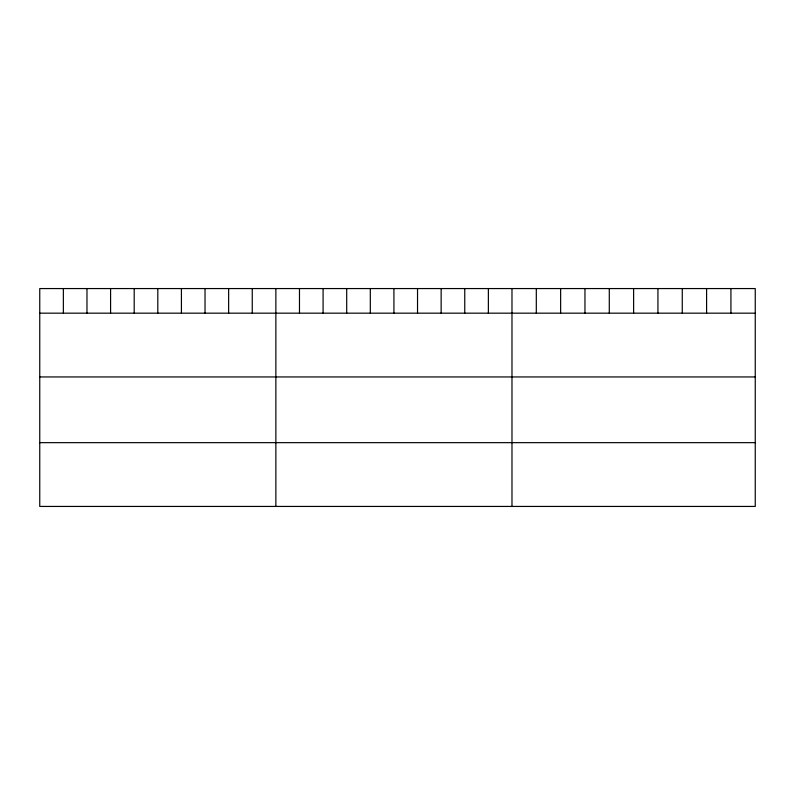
<?xml version="1.0" encoding="UTF-8"?>
<svg xmlns="http://www.w3.org/2000/svg" width="795" height="795" viewBox="0 0 795 795"><rect width="100%" height="100%" fill="white"/><g stroke="black" fill="none" stroke-linecap="round" stroke-linejoin="round"><path stroke-width="1.19" d="M755.25 313.17L755.25 506.435L39.75 506.435L39.75 288.565L755.25 288.565L755.25 313.17L39.75 313.17M39.75 376.949L755.25 376.949M39.75 442.656L755.25 442.656M730.923 288.565L730.923 313.17M706.596 288.565L706.596 313.17M682.269 288.565L682.269 313.17M657.942 288.565L657.942 313.17M633.615 288.565L633.615 313.17M609.288 288.565L609.288 313.17M584.961 288.565L584.961 313.17M560.634 288.565L560.634 313.17M536.307 288.565L536.307 313.17M511.98 288.565L511.98 506.435M488.368 288.565L488.368 313.17M464.757 288.565L464.757 313.17M441.146 288.565L441.146 313.17M417.534 288.565L417.534 313.17M393.923 288.565L393.923 313.17M370.311 288.565L370.311 313.17M346.7 288.565L346.7 313.17M323.088 288.565L323.088 313.17M299.477 288.565L299.477 313.17M275.865 288.565L275.865 506.435M252.254 288.565L252.254 313.17M228.642 288.565L228.642 313.17M205.03 288.565L205.03 313.17M181.419 288.565L181.419 313.17M157.808 288.565L157.808 313.17M134.196 288.565L134.196 313.17M110.585 288.565L110.585 313.17M86.973 288.565L86.973 313.17M63.361 288.565L63.361 313.17"/></g></svg>
